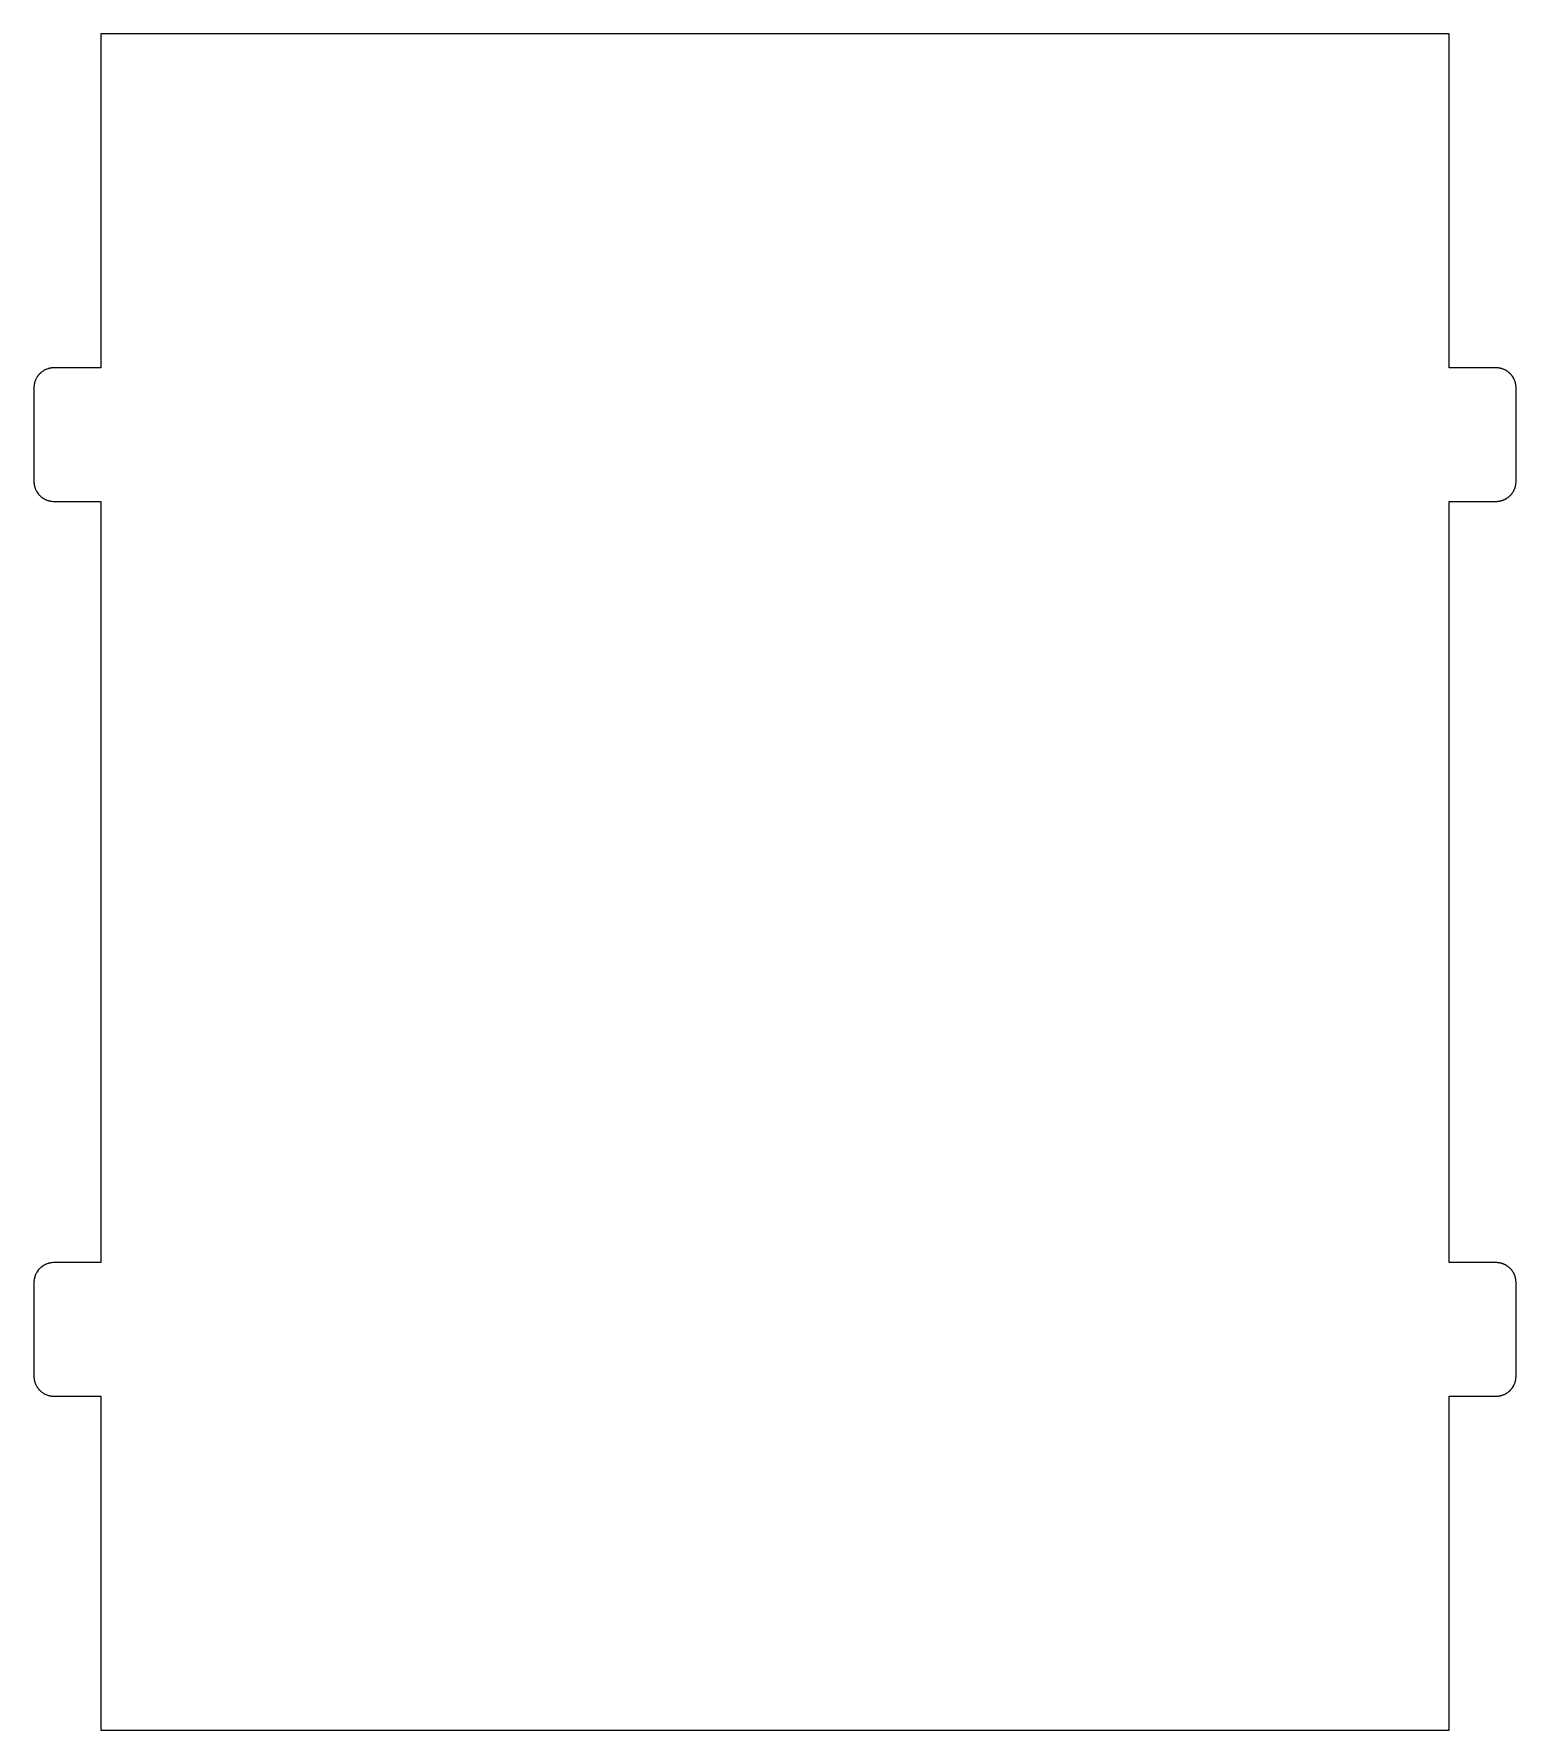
# Model space of a CAD drawing. Header units: metres. Extents: x -5 to 106, y 0 to 127.
import ezdxf

# ---------------------------------------------------------------- set-up
doc = ezdxf.new("R2010")
doc.units = ezdxf.units.M

msp = doc.modelspace()

# ---------------------------------------------------------------- linework, layer by layer
for p, q in [((100.95, 127), (0, 127)), ((0, 127), (0, 102)), ((100.95, 102), (100.95, 127)), ((-4.48438, 101.632), (-4.52344, 101.597)), ((-4.46387, 101.649), (-4.48438, 101.632)), ((-4.44434, 101.666), (-4.46387, 101.649)), ((-4.42383, 101.682), (-4.44434, 101.666)), ((-4.40234, 101.698), (-4.42383, 101.682)), ((-4.38184, 101.714), (-4.40234, 101.698)), ((-4.31738, 101.758), (-4.38184, 101.714)), ((-4.29492, 101.772), (-4.31738, 101.758)), ((-4.27246, 101.786), (-4.29492, 101.772)), ((-4.22754, 101.812), (-4.27246, 101.786)), ((-4.18066, 101.837), (-4.22754, 101.812)), ((-4.15723, 101.849), (-4.18066, 101.837)), ((-4.11035, 101.87), (-4.15723, 101.849)), ((-4.08594, 101.881), (-4.11035, 101.87)), ((-4.03711, 101.9), (-4.08594, 101.881)), ((-3.96387, 101.927), (-4.03711, 101.9)), ((-3.93848, 101.935), (-3.96387, 101.927)), ((-3.91309, 101.941), (-3.93848, 101.935)), ((-3.88867, 101.949), (-3.91309, 101.941)), ((-3.86328, 101.955), (-3.88867, 101.949)), ((-3.83789, 101.962), (-3.86328, 101.955)), ((-3.81152, 101.967), (-3.83789, 101.962)), ((-3.78613, 101.973), (-3.81152, 101.967)), ((-3.76074, 101.978), (-3.78613, 101.973)), ((-3.73438, 101.981), (-3.76074, 101.978)), ((-3.70898, 101.985), (-3.73438, 101.981)), ((-3.68262, 101.989), (-3.70898, 101.985)), ((-3.65723, 101.992), (-3.68262, 101.989)), ((-3.57812, 101.998), (-3.65723, 101.992)), ((-3.52637, 102), (-3.57812, 101.998)), ((0, 102), (-3.52637, 102)), ((104.477, 102), (100.95, 102)), ((104.528, 101.998), (104.477, 102)), ((104.581, 101.994), (104.528, 101.998)), ((104.606, 101.992), (104.581, 101.994)), ((104.633, 101.989), (104.606, 101.992)), ((104.659, 101.985), (104.633, 101.989)), ((104.685, 101.981), (104.659, 101.985)), ((104.711, 101.978), (104.685, 101.981)), ((104.736, 101.973), (104.711, 101.978)), ((104.762, 101.967), (104.736, 101.973)), ((104.787, 101.962), (104.762, 101.967)), ((104.812, 101.955), (104.787, 101.962)), ((104.838, 101.949), (104.812, 101.955)), ((104.863, 101.941), (104.838, 101.949)), ((104.889, 101.935), (104.863, 101.941)), ((104.913, 101.927), (104.889, 101.935)), ((104.938, 101.918), (104.913, 101.927)), ((104.987, 101.9), (104.938, 101.918)), ((105.036, 101.881), (104.987, 101.9)), ((105.061, 101.87), (105.036, 101.881)), ((105.107, 101.849), (105.061, 101.87)), ((105.131, 101.837), (105.107, 101.849)), ((105.154, 101.824), (105.131, 101.837)), ((105.177, 101.812), (105.154, 101.824)), ((105.2, 101.799), (105.177, 101.812)), ((105.223, 101.786), (105.2, 101.799)), ((105.245, 101.772), (105.223, 101.786)), ((105.267, 101.758), (105.245, 101.772)), ((105.289, 101.743), (105.267, 101.758)), ((105.332, 101.714), (105.289, 101.743)), ((105.353, 101.698), (105.332, 101.714)), ((105.373, 101.682), (105.353, 101.698)), ((105.394, 101.666), (105.373, 101.682)), ((105.414, 101.649), (105.394, 101.666)), ((105.435, 101.632), (105.414, 101.649)), ((105.454, 101.614), (105.435, 101.632)), ((105.473, 101.597), (105.454, 101.614)), ((-4.99805, 100.578), (-5, 100.526)), ((-5, 100.526), (-5, 93.4736)), ((-4.99219, 100.657), (-4.99805, 100.578)), ((-4.98926, 100.683), (-4.99219, 100.657)), ((-4.98535, 100.709), (-4.98926, 100.683)), ((-4.98145, 100.734), (-4.98535, 100.709)), ((-4.97754, 100.761), (-4.98145, 100.734)), ((-4.97266, 100.786), (-4.97754, 100.761)), ((-4.9668, 100.812), (-4.97266, 100.786)), ((-4.96191, 100.838), (-4.9668, 100.812)), ((-4.95508, 100.863), (-4.96191, 100.838)), ((-4.94922, 100.889), (-4.95508, 100.863)), ((-4.94141, 100.913), (-4.94922, 100.889)), ((-4.93457, 100.938), (-4.94141, 100.913)), ((-4.92676, 100.964), (-4.93457, 100.938)), ((-4.90039, 101.037), (-4.92676, 100.964)), ((-4.88086, 101.086), (-4.90039, 101.037)), ((-4.87012, 101.11), (-4.88086, 101.086)), ((-4.84863, 101.157), (-4.87012, 101.11)), ((-4.83691, 101.181), (-4.84863, 101.157)), ((-4.81152, 101.228), (-4.83691, 101.181)), ((-4.78613, 101.272), (-4.81152, 101.228)), ((-4.77246, 101.295), (-4.78613, 101.272)), ((-4.75781, 101.317), (-4.77246, 101.295)), ((-4.71387, 101.382), (-4.75781, 101.317)), ((-4.69824, 101.402), (-4.71387, 101.382)), ((-4.68164, 101.424), (-4.69824, 101.402)), ((-4.66602, 101.444), (-4.68164, 101.424)), ((-4.64941, 101.464), (-4.66602, 101.444)), ((-4.63184, 101.484), (-4.64941, 101.464)), ((-4.59668, 101.523), (-4.63184, 101.484)), ((-4.5791, 101.542), (-4.59668, 101.523)), ((-4.54199, 101.579), (-4.5791, 101.542)), ((-4.52344, 101.597), (-4.54199, 101.579)), ((105.492, 101.579), (105.473, 101.597)), ((105.529, 101.542), (105.492, 101.579)), ((105.547, 101.523), (105.529, 101.542)), ((105.582, 101.484), (105.547, 101.523)), ((105.599, 101.464), (105.582, 101.484)), ((105.615, 101.444), (105.599, 101.464)), ((105.632, 101.424), (105.615, 101.444)), ((105.648, 101.402), (105.632, 101.424)), ((105.663, 101.382), (105.648, 101.402)), ((105.679, 101.36), (105.663, 101.382)), ((105.708, 101.317), (105.679, 101.36)), ((105.749, 101.25), (105.708, 101.317)), ((105.762, 101.228), (105.749, 101.25)), ((105.774, 101.204), (105.762, 101.228)), ((105.81, 101.134), (105.774, 101.204)), ((105.82, 101.11), (105.81, 101.134)), ((105.831, 101.086), (105.82, 101.11)), ((105.851, 101.037), (105.831, 101.086)), ((105.877, 100.964), (105.851, 101.037)), ((105.885, 100.938), (105.877, 100.964)), ((105.892, 100.913), (105.885, 100.938)), ((105.898, 100.889), (105.892, 100.913)), ((105.905, 100.863), (105.898, 100.889)), ((105.911, 100.838), (105.905, 100.863)), ((105.917, 100.812), (105.911, 100.838)), ((105.923, 100.786), (105.917, 100.812)), ((105.927, 100.761), (105.923, 100.786)), ((105.932, 100.734), (105.927, 100.761)), ((105.936, 100.709), (105.932, 100.734)), ((105.938, 100.683), (105.936, 100.709)), ((105.941, 100.657), (105.938, 100.683)), ((105.944, 100.631), (105.941, 100.657)), ((105.948, 100.578), (105.944, 100.631)), ((105.95, 100.526), (105.948, 100.578)), ((105.95, 93.4736), (105.95, 100.526)), ((-5, 93.4736), (-4.99805, 93.4219)), ((-4.99805, 93.4219), (-4.99219, 93.3428)), ((-4.99219, 93.3428), (-4.98926, 93.3174)), ((-4.98926, 93.3174), (-4.98535, 93.291)), ((-4.98535, 93.291), (-4.98145, 93.2656)), ((-4.98145, 93.2656), (-4.97754, 93.2393)), ((-4.97754, 93.2393), (-4.97266, 93.2139)), ((-4.97266, 93.2139), (-4.9668, 93.1885)), ((-4.9668, 93.1885), (-4.96191, 93.1621)), ((-4.96191, 93.1621), (-4.95508, 93.1367)), ((-4.95508, 93.1367), (-4.94922, 93.1113)), ((-4.94922, 93.1113), (-4.94141, 93.0869)), ((-4.94141, 93.0869), (-4.93457, 93.0615)), ((-4.93457, 93.0615), (-4.92676, 93.0361)), ((-4.92676, 93.0361), (-4.90039, 92.9629)), ((-4.90039, 92.9629), (-4.88086, 92.9141)), ((-4.88086, 92.9141), (-4.87012, 92.8896)), ((-4.87012, 92.8896), (-4.84863, 92.8428)), ((-4.84863, 92.8428), (-4.83691, 92.8193)), ((-4.83691, 92.8193), (-4.81152, 92.7725)), ((-4.81152, 92.7725), (-4.78613, 92.7275)), ((-4.78613, 92.7275), (-4.77246, 92.7051)), ((105.708, 92.6826), (105.749, 92.75)), ((105.749, 92.75), (105.762, 92.7725)), ((105.762, 92.7725), (105.774, 92.7959)), ((105.774, 92.7959), (105.81, 92.8662)), ((105.81, 92.8662), (105.82, 92.8896)), ((105.82, 92.8896), (105.831, 92.9141)), ((105.831, 92.9141), (105.851, 92.9629)), ((105.851, 92.9629), (105.877, 93.0361)), ((105.877, 93.0361), (105.885, 93.0615)), ((105.885, 93.0615), (105.892, 93.0869)), ((105.892, 93.0869), (105.898, 93.1113)), ((105.898, 93.1113), (105.905, 93.1367)), ((105.905, 93.1367), (105.911, 93.1621)), ((105.911, 93.1621), (105.917, 93.1885)), ((105.917, 93.1885), (105.923, 93.2139)), ((105.923, 93.2139), (105.927, 93.2393)), ((105.927, 93.2393), (105.932, 93.2656)), ((105.932, 93.2656), (105.936, 93.291)), ((105.936, 93.291), (105.938, 93.3174)), ((105.938, 93.3174), (105.941, 93.3428)), ((105.941, 93.3428), (105.944, 93.3691)), ((105.944, 93.3691), (105.948, 93.4219)), ((105.948, 93.4219), (105.95, 93.4736)), ((-4.77246, 92.7051), (-4.75781, 92.6826)), ((-4.75781, 92.6826), (-4.71387, 92.6182)), ((-4.71387, 92.6182), (-4.69824, 92.5977)), ((-4.69824, 92.5977), (-4.68164, 92.5762)), ((-4.68164, 92.5762), (-4.66602, 92.5557)), ((-4.66602, 92.5557), (-4.64941, 92.5361)), ((-4.64941, 92.5361), (-4.63184, 92.5156)), ((-4.63184, 92.5156), (-4.59668, 92.4766)), ((-4.59668, 92.4766), (-4.5791, 92.458)), ((-4.5791, 92.458), (-4.54199, 92.4209)), ((-4.54199, 92.4209), (-4.52344, 92.4033)), ((-4.52344, 92.4033), (-4.48438, 92.3682)), ((-4.48438, 92.3682), (-4.46387, 92.3506)), ((-4.46387, 92.3506), (-4.44434, 92.334)), ((-4.44434, 92.334), (-4.42383, 92.3184)), ((-4.42383, 92.3184), (-4.40234, 92.3018)), ((-4.40234, 92.3018), (-4.38184, 92.2861)), ((-4.38184, 92.2861), (-4.31738, 92.2422)), ((-4.31738, 92.2422), (-4.29492, 92.2275)), ((-4.29492, 92.2275), (-4.27246, 92.2139)), ((-4.27246, 92.2139), (-4.22754, 92.1885)), ((-4.22754, 92.1885), (-4.18066, 92.1631)), ((-4.18066, 92.1631), (-4.15723, 92.1514)), ((-4.15723, 92.1514), (-4.11035, 92.1299)), ((-4.11035, 92.1299), (-4.08594, 92.1191)), ((-4.08594, 92.1191), (-4.03711, 92.0996)), ((-4.03711, 92.0996), (-3.96387, 92.0732)), ((-3.96387, 92.0732), (-3.93848, 92.0654)), ((-3.93848, 92.0654), (-3.91309, 92.0586)), ((-3.91309, 92.0586), (-3.88867, 92.0508)), ((-3.88867, 92.0508), (-3.86328, 92.0449)), ((-3.86328, 92.0449), (-3.83789, 92.0381)), ((-3.83789, 92.0381), (-3.81152, 92.0332)), ((-3.81152, 92.0332), (-3.78613, 92.0273)), ((-3.78613, 92.0273), (-3.76074, 92.0225)), ((-3.76074, 92.0225), (-3.73438, 92.0186)), ((-3.73438, 92.0186), (-3.70898, 92.0146)), ((-3.70898, 92.0146), (-3.68262, 92.0107)), ((-3.68262, 92.0107), (-3.65723, 92.0078)), ((-3.65723, 92.0078), (-3.57812, 92.002)), ((-3.57812, 92.002), (-3.52637, 92)), ((-3.52637, 92), (0, 92)), ((0, 92), (0, 35)), ((100.95, 35), (100.95, 92)), ((100.95, 92), (104.477, 92)), ((104.477, 92), (104.528, 92.002)), ((104.528, 92.002), (104.581, 92.0059)), ((104.581, 92.0059), (104.606, 92.0078)), ((104.606, 92.0078), (104.633, 92.0107)), ((104.633, 92.0107), (104.659, 92.0146)), ((104.659, 92.0146), (104.685, 92.0186)), ((104.685, 92.0186), (104.711, 92.0225)), ((104.711, 92.0225), (104.736, 92.0273)), ((104.736, 92.0273), (104.762, 92.0332)), ((104.762, 92.0332), (104.787, 92.0381)), ((104.787, 92.0381), (104.812, 92.0449)), ((104.812, 92.0449), (104.838, 92.0508)), ((104.838, 92.0508), (104.863, 92.0586)), ((104.863, 92.0586), (104.889, 92.0654)), ((104.889, 92.0654), (104.913, 92.0732)), ((104.913, 92.0732), (104.938, 92.082)), ((104.938, 92.082), (104.987, 92.0996)), ((104.987, 92.0996), (105.036, 92.1191)), ((105.036, 92.1191), (105.061, 92.1299)), ((105.061, 92.1299), (105.107, 92.1514)), ((105.107, 92.1514), (105.131, 92.1631)), ((105.131, 92.1631), (105.154, 92.1758)), ((105.154, 92.1758), (105.177, 92.1885)), ((105.177, 92.1885), (105.2, 92.2012)), ((105.2, 92.2012), (105.223, 92.2139)), ((105.223, 92.2139), (105.245, 92.2275)), ((105.245, 92.2275), (105.267, 92.2422)), ((105.267, 92.2422), (105.289, 92.2568)), ((105.289, 92.2568), (105.332, 92.2861)), ((105.332, 92.2861), (105.353, 92.3018)), ((105.353, 92.3018), (105.373, 92.3184)), ((105.373, 92.3184), (105.394, 92.334)), ((105.394, 92.334), (105.414, 92.3506)), ((105.414, 92.3506), (105.435, 92.3682)), ((105.435, 92.3682), (105.454, 92.3857)), ((105.454, 92.3857), (105.473, 92.4033)), ((105.473, 92.4033), (105.492, 92.4209)), ((105.492, 92.4209), (105.529, 92.458)), ((105.529, 92.458), (105.547, 92.4766)), ((105.547, 92.4766), (105.582, 92.5156)), ((105.582, 92.5156), (105.599, 92.5361)), ((105.599, 92.5361), (105.615, 92.5557)), ((105.615, 92.5557), (105.632, 92.5762)), ((105.632, 92.5762), (105.648, 92.5977)), ((105.648, 92.5977), (105.663, 92.6182)), ((105.663, 92.6182), (105.679, 92.6396)), ((105.679, 92.6396), (105.708, 92.6826)), ((-4.77246, 34.2949), (-4.78613, 34.2725)), ((-4.75781, 34.3174), (-4.77246, 34.2949)), ((-4.71387, 34.3818), (-4.75781, 34.3174)), ((-4.69824, 34.4023), (-4.71387, 34.3818)), ((-4.68164, 34.4238), (-4.69824, 34.4023)), ((-4.66602, 34.4443), (-4.68164, 34.4238)), ((-4.64941, 34.4639), (-4.66602, 34.4443)), ((-4.63184, 34.4844), (-4.64941, 34.4639)), ((-4.59668, 34.5234), (-4.63184, 34.4844)), ((-4.5791, 34.542), (-4.59668, 34.5234)), ((-4.54199, 34.5791), (-4.5791, 34.542)), ((-4.52344, 34.5967), (-4.54199, 34.5791)), ((-4.48438, 34.6318), (-4.52344, 34.5967)), ((-4.46387, 34.6494), (-4.48438, 34.6318)), ((-4.44434, 34.666), (-4.46387, 34.6494)), ((-4.42383, 34.6816), (-4.44434, 34.666)), ((-4.40234, 34.6982), (-4.42383, 34.6816)), ((-4.38184, 34.7139), (-4.40234, 34.6982)), ((-4.31738, 34.7578), (-4.38184, 34.7139)), ((-4.29492, 34.7725), (-4.31738, 34.7578)), ((-4.27246, 34.7861), (-4.29492, 34.7725)), ((-4.22754, 34.8115), (-4.27246, 34.7861)), ((-4.18066, 34.8369), (-4.22754, 34.8115)), ((-4.15723, 34.8486), (-4.18066, 34.8369)), ((-4.11035, 34.8701), (-4.15723, 34.8486)), ((-4.08594, 34.8809), (-4.11035, 34.8701)), ((-4.03711, 34.9004), (-4.08594, 34.8809)), ((-3.96387, 34.9268), (-4.03711, 34.9004)), ((-3.93848, 34.9346), (-3.96387, 34.9268)), ((-3.91309, 34.9414), (-3.93848, 34.9346)), ((-3.88867, 34.9492), (-3.91309, 34.9414)), ((-3.86328, 34.9551), (-3.88867, 34.9492)), ((-3.83789, 34.9619), (-3.86328, 34.9551)), ((-3.81152, 34.9668), (-3.83789, 34.9619)), ((-3.78613, 34.9727), (-3.81152, 34.9668)), ((-3.76074, 34.9775), (-3.78613, 34.9727)), ((-3.73438, 34.9814), (-3.76074, 34.9775)), ((-3.70898, 34.9854), (-3.73438, 34.9814)), ((-3.68262, 34.9893), (-3.70898, 34.9854)), ((-3.65723, 34.9922), (-3.68262, 34.9893)), ((-3.57812, 34.998), (-3.65723, 34.9922)), ((-3.52637, 35), (-3.57812, 34.998)), ((0, 35), (-3.52637, 35)), ((104.477, 35), (100.95, 35)), ((104.528, 34.998), (104.477, 35)), ((104.581, 34.9941), (104.528, 34.998)), ((104.606, 34.9922), (104.581, 34.9941)), ((104.633, 34.9893), (104.606, 34.9922)), ((104.659, 34.9854), (104.633, 34.9893)), ((104.685, 34.9814), (104.659, 34.9854)), ((104.711, 34.9775), (104.685, 34.9814)), ((104.736, 34.9727), (104.711, 34.9775)), ((104.762, 34.9668), (104.736, 34.9727)), ((104.787, 34.9619), (104.762, 34.9668)), ((104.812, 34.9551), (104.787, 34.9619)), ((104.838, 34.9492), (104.812, 34.9551)), ((104.863, 34.9414), (104.838, 34.9492)), ((104.889, 34.9346), (104.863, 34.9414)), ((104.913, 34.9268), (104.889, 34.9346)), ((104.938, 34.918), (104.913, 34.9268)), ((104.987, 34.9004), (104.938, 34.918)), ((105.036, 34.8809), (104.987, 34.9004)), ((105.061, 34.8701), (105.036, 34.8809)), ((105.107, 34.8486), (105.061, 34.8701)), ((105.131, 34.8369), (105.107, 34.8486)), ((105.154, 34.8242), (105.131, 34.8369)), ((105.177, 34.8115), (105.154, 34.8242)), ((105.2, 34.7988), (105.177, 34.8115)), ((105.223, 34.7861), (105.2, 34.7988)), ((105.245, 34.7725), (105.223, 34.7861)), ((105.267, 34.7578), (105.245, 34.7725)), ((105.289, 34.7432), (105.267, 34.7578)), ((105.332, 34.7139), (105.289, 34.7432)), ((105.353, 34.6982), (105.332, 34.7139)), ((105.373, 34.6816), (105.353, 34.6982)), ((105.394, 34.666), (105.373, 34.6816)), ((105.414, 34.6494), (105.394, 34.666)), ((105.435, 34.6318), (105.414, 34.6494)), ((105.454, 34.6143), (105.435, 34.6318)), ((105.473, 34.5967), (105.454, 34.6143)), ((105.492, 34.5791), (105.473, 34.5967)), ((105.529, 34.542), (105.492, 34.5791)), ((105.547, 34.5234), (105.529, 34.542)), ((105.582, 34.4844), (105.547, 34.5234)), ((105.599, 34.4639), (105.582, 34.4844)), ((105.615, 34.4443), (105.599, 34.4639)), ((105.632, 34.4238), (105.615, 34.4443)), ((105.648, 34.4023), (105.632, 34.4238)), ((105.663, 34.3818), (105.648, 34.4023)), ((105.679, 34.3604), (105.663, 34.3818)), ((105.708, 34.3174), (105.679, 34.3604)), ((105.749, 34.25), (105.708, 34.3174)), ((-4.99805, 33.5781), (-5, 33.5264)), ((-5, 33.5264), (-5, 26.4736)), ((-4.99219, 33.6572), (-4.99805, 33.5781)), ((-4.98926, 33.6826), (-4.99219, 33.6572)), ((-4.98535, 33.709), (-4.98926, 33.6826)), ((-4.98145, 33.7344), (-4.98535, 33.709)), ((-4.97754, 33.7607), (-4.98145, 33.7344)), ((-4.97266, 33.7861), (-4.97754, 33.7607)), ((-4.9668, 33.8115), (-4.97266, 33.7861)), ((-4.96191, 33.8379), (-4.9668, 33.8115)), ((-4.95508, 33.8633), (-4.96191, 33.8379)), ((-4.94922, 33.8887), (-4.95508, 33.8633)), ((-4.94141, 33.9131), (-4.94922, 33.8887)), ((-4.93457, 33.9385), (-4.94141, 33.9131)), ((-4.92676, 33.9639), (-4.93457, 33.9385)), ((-4.90039, 34.0371), (-4.92676, 33.9639)), ((-4.88086, 34.0859), (-4.90039, 34.0371)), ((-4.87012, 34.1104), (-4.88086, 34.0859)), ((-4.84863, 34.1572), (-4.87012, 34.1104)), ((-4.83691, 34.1807), (-4.84863, 34.1572)), ((-4.81152, 34.2275), (-4.83691, 34.1807)), ((-4.78613, 34.2725), (-4.81152, 34.2275)), ((105.762, 34.2275), (105.749, 34.25)), ((105.774, 34.2041), (105.762, 34.2275)), ((105.81, 34.1338), (105.774, 34.2041)), ((105.82, 34.1104), (105.81, 34.1338)), ((105.831, 34.0859), (105.82, 34.1104)), ((105.851, 34.0371), (105.831, 34.0859)), ((105.877, 33.9639), (105.851, 34.0371)), ((105.885, 33.9385), (105.877, 33.9639)), ((105.892, 33.9131), (105.885, 33.9385)), ((105.898, 33.8887), (105.892, 33.9131)), ((105.905, 33.8633), (105.898, 33.8887)), ((105.911, 33.8379), (105.905, 33.8633)), ((105.917, 33.8115), (105.911, 33.8379)), ((105.923, 33.7861), (105.917, 33.8115)), ((105.927, 33.7607), (105.923, 33.7861)), ((105.932, 33.7344), (105.927, 33.7607)), ((105.936, 33.709), (105.932, 33.7344)), ((105.938, 33.6826), (105.936, 33.709)), ((105.941, 33.6572), (105.938, 33.6826)), ((105.944, 33.6309), (105.941, 33.6572)), ((105.948, 33.5781), (105.944, 33.6309)), ((105.95, 33.5264), (105.948, 33.5781)), ((105.95, 26.4736), (105.95, 33.5264)), ((-5, 26.4736), (-4.99805, 26.4219)), ((-4.99805, 26.4219), (-4.99219, 26.3428)), ((-4.99219, 26.3428), (-4.98926, 26.3174)), ((-4.98926, 26.3174), (-4.98535, 26.291)), ((-4.98535, 26.291), (-4.98145, 26.2656)), ((-4.98145, 26.2656), (-4.97754, 26.2393)), ((-4.97754, 26.2393), (-4.97266, 26.2139)), ((-4.97266, 26.2139), (-4.9668, 26.1885)), ((-4.9668, 26.1885), (-4.96191, 26.1621)), ((-4.96191, 26.1621), (-4.95508, 26.1367)), ((-4.95508, 26.1367), (-4.94922, 26.1113)), ((-4.94922, 26.1113), (-4.94141, 26.0869)), ((-4.94141, 26.0869), (-4.93457, 26.0615)), ((-4.93457, 26.0615), (-4.92676, 26.0361)), ((-4.92676, 26.0361), (-4.90039, 25.9629)), ((-4.90039, 25.9629), (-4.88086, 25.9141)), ((-4.88086, 25.9141), (-4.87012, 25.8896)), ((-4.87012, 25.8896), (-4.84863, 25.8428)), ((-4.84863, 25.8428), (-4.83691, 25.8193)), ((-4.83691, 25.8193), (-4.81152, 25.7725)), ((-4.81152, 25.7725), (-4.78613, 25.7275)), ((-4.78613, 25.7275), (-4.77246, 25.7051)), ((-4.77246, 25.7051), (-4.75781, 25.6826)), ((-4.75781, 25.6826), (-4.71387, 25.6182)), ((-4.71387, 25.6182), (-4.69824, 25.5977)), ((-4.69824, 25.5977), (-4.68164, 25.5762)), ((-4.68164, 25.5762), (-4.66602, 25.5557)), ((-4.66602, 25.5557), (-4.64941, 25.5361)), ((-4.64941, 25.5361), (-4.63184, 25.5156)), ((-4.63184, 25.5156), (-4.59668, 25.4766)), ((-4.59668, 25.4766), (-4.5791, 25.458)), ((-4.5791, 25.458), (-4.54199, 25.4209)), ((-4.54199, 25.4209), (-4.52344, 25.4033)), ((-4.52344, 25.4033), (-4.48438, 25.3682)), ((105.454, 25.3857), (105.473, 25.4033)), ((105.473, 25.4033), (105.492, 25.4209)), ((105.492, 25.4209), (105.529, 25.458)), ((105.529, 25.458), (105.547, 25.4766)), ((105.547, 25.4766), (105.582, 25.5156)), ((105.582, 25.5156), (105.599, 25.5361)), ((105.599, 25.5361), (105.615, 25.5557)), ((105.615, 25.5557), (105.632, 25.5762)), ((105.632, 25.5762), (105.648, 25.5977)), ((105.648, 25.5977), (105.663, 25.6182)), ((105.663, 25.6182), (105.679, 25.6396)), ((105.679, 25.6396), (105.708, 25.6826)), ((105.708, 25.6826), (105.749, 25.75)), ((105.749, 25.75), (105.762, 25.7725)), ((105.762, 25.7725), (105.774, 25.7959)), ((105.774, 25.7959), (105.81, 25.8662)), ((105.81, 25.8662), (105.82, 25.8896)), ((105.82, 25.8896), (105.831, 25.9141)), ((105.831, 25.9141), (105.851, 25.9629)), ((105.851, 25.9629), (105.877, 26.0361)), ((105.877, 26.0361), (105.885, 26.0615)), ((105.885, 26.0615), (105.892, 26.0869)), ((105.892, 26.0869), (105.898, 26.1113)), ((105.898, 26.1113), (105.905, 26.1367)), ((105.905, 26.1367), (105.911, 26.1621)), ((105.911, 26.1621), (105.917, 26.1885)), ((105.917, 26.1885), (105.923, 26.2139)), ((105.923, 26.2139), (105.927, 26.2393)), ((105.927, 26.2393), (105.932, 26.2656)), ((105.932, 26.2656), (105.936, 26.291)), ((105.936, 26.291), (105.938, 26.3174)), ((105.938, 26.3174), (105.941, 26.3428)), ((105.941, 26.3428), (105.944, 26.3691)), ((105.944, 26.3691), (105.948, 26.4219)), ((105.948, 26.4219), (105.95, 26.4736)), ((-4.48438, 25.3682), (-4.46387, 25.3506)), ((-4.46387, 25.3506), (-4.44434, 25.334)), ((-4.44434, 25.334), (-4.42383, 25.3184)), ((-4.42383, 25.3184), (-4.40234, 25.3018)), ((-4.40234, 25.3018), (-4.38184, 25.2861)), ((-4.38184, 25.2861), (-4.31738, 25.2422)), ((-4.31738, 25.2422), (-4.29492, 25.2275)), ((-4.29492, 25.2275), (-4.27246, 25.2139)), ((-4.27246, 25.2139), (-4.22754, 25.1885)), ((-4.22754, 25.1885), (-4.18066, 25.1631)), ((-4.18066, 25.1631), (-4.15723, 25.1514)), ((-4.15723, 25.1514), (-4.11035, 25.1299)), ((-4.11035, 25.1299), (-4.08594, 25.1191)), ((-4.08594, 25.1191), (-4.03711, 25.0996)), ((-4.03711, 25.0996), (-3.96387, 25.0732)), ((-3.96387, 25.0732), (-3.93848, 25.0654)), ((-3.93848, 25.0654), (-3.91309, 25.0586)), ((-3.91309, 25.0586), (-3.88867, 25.0508)), ((-3.88867, 25.0508), (-3.86328, 25.0449)), ((-3.86328, 25.0449), (-3.83789, 25.0381)), ((-3.83789, 25.0381), (-3.81152, 25.0332)), ((-3.81152, 25.0332), (-3.78613, 25.0273)), ((-3.78613, 25.0273), (-3.76074, 25.0225)), ((-3.76074, 25.0225), (-3.73438, 25.0186)), ((-3.73438, 25.0186), (-3.70898, 25.0146)), ((-3.70898, 25.0146), (-3.68262, 25.0107)), ((-3.68262, 25.0107), (-3.65723, 25.0078)), ((-3.65723, 25.0078), (-3.57812, 25.002)), ((-3.57812, 25.002), (-3.52637, 25)), ((-3.52637, 25), (0, 25)), ((0, 25), (0, 0)), ((100.95, 25), (104.477, 25)), ((100.95, 0), (100.95, 25)), ((104.477, 25), (104.528, 25.002)), ((104.528, 25.002), (104.581, 25.0059)), ((104.581, 25.0059), (104.606, 25.0078)), ((104.606, 25.0078), (104.633, 25.0107)), ((104.633, 25.0107), (104.659, 25.0146)), ((104.659, 25.0146), (104.685, 25.0186)), ((104.685, 25.0186), (104.711, 25.0225)), ((104.711, 25.0225), (104.736, 25.0273)), ((104.736, 25.0273), (104.762, 25.0332)), ((104.762, 25.0332), (104.787, 25.0381)), ((104.787, 25.0381), (104.812, 25.0449)), ((104.812, 25.0449), (104.838, 25.0508)), ((104.838, 25.0508), (104.863, 25.0586)), ((104.863, 25.0586), (104.889, 25.0654)), ((104.889, 25.0654), (104.913, 25.0732)), ((104.913, 25.0732), (104.938, 25.082)), ((104.938, 25.082), (104.987, 25.0996)), ((104.987, 25.0996), (105.036, 25.1191)), ((105.036, 25.1191), (105.061, 25.1299)), ((105.061, 25.1299), (105.107, 25.1514)), ((105.107, 25.1514), (105.131, 25.1631)), ((105.131, 25.1631), (105.154, 25.1758)), ((105.154, 25.1758), (105.177, 25.1885)), ((105.177, 25.1885), (105.2, 25.2012)), ((105.2, 25.2012), (105.223, 25.2139)), ((105.223, 25.2139), (105.245, 25.2275)), ((105.245, 25.2275), (105.267, 25.2422)), ((105.267, 25.2422), (105.289, 25.2568)), ((105.289, 25.2568), (105.332, 25.2861)), ((105.332, 25.2861), (105.353, 25.3018)), ((105.353, 25.3018), (105.373, 25.3184)), ((105.373, 25.3184), (105.394, 25.334)), ((105.394, 25.334), (105.414, 25.3506)), ((105.414, 25.3506), (105.435, 25.3682)), ((105.435, 25.3682), (105.454, 25.3857)), ((0, 0), (100.95, 0))]:
    msp.add_line(p, q)

doc.saveas('drawing.dxf')
